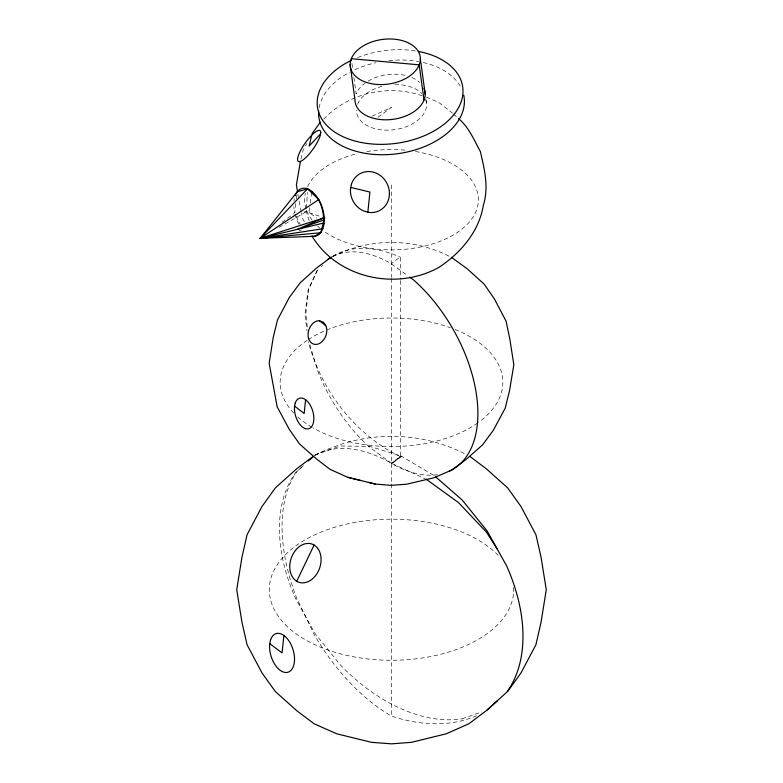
<?xml version="1.0" encoding="UTF-8"?>
<svg xmlns="http://www.w3.org/2000/svg" width="783" height="783" viewBox="0 0 783 783"><rect width="100%" height="100%" fill="white"/><g stroke="black" fill="none" stroke-linecap="round" stroke-linejoin="round"><path stroke-width="0.59" stroke-dasharray="3.92 2.94" d="M309.207 220.659L306.28 211.694L306.417 209.286M306.486 208.082L307.367 192.432M295.827 203.58L294.692 213.005A24.821 14.035 73 0 1 293.801 206.751M296.395 198.862L297.109 192.97M309.618 207.671L309.001 212.271L316.567 217.997M310.234 203.071L311.614 192.716M300.995 159.008L302.864 151.002L306.877 143.446M400.456 280.559L400.456 456.734L391.324 463.36L401.072 455.99L434.555 475.898M317.154 270.311L308.668 289.416L305.83 313.582L307.396 327.969M317.565 270.008L308.111 289.827L304.949 314.237L306.985 330.866M303.413 465.591L296.718 471.806A154.78 89.37 60 0 0 296.718 598.183L314.11 634.406A154.78 89.37 60 0 0 391.5 716.102A154.78 109.454 45 0 0 478.041 715.075M321.118 266.739L322.899 265.104M301.7 467.118L295.768 472.511A155.905 100.987 53 0 0 295.778 598.897L315.118 633.643L340.331 664.894A152.362 98.697 53 0 0 462.087 718.833M323.81 119.153C348.269 92.962 388.348 83.987 422.008 95.712M314.11 455.686A154.623 89.272 60 0 1 391.383 463.282L425.091 478.707M401.689 456.313L392.029 463.585M332.697 256.472A122.373 69.961 60.5 0 1 391.187 263.695L391.892 264.008L391.05 263.871L400.103 257.108M309.843 344.559L317.467 370.271A122.334 69.941 60.5 0 0 369.635 447.24L391.931 463.653A122.168 70.529 60 0 0 438.568 474.498M391.5 463.34L400.456 456.734M281.88 222.401L293.703 213.73M377.925 117.225L391.5 107.379L370.144 117.078M279.051 227.413L306.28 211.694L324.191 217.791M315.187 455.197C362.206 430.562 418.396 429.838 465.65 454.238M332.834 256.638C368.959 237.944 413.14 237.601 449.295 256.354M315.118 454.913L340.331 445.997L369.703 446.379L401.072 455.99M462.087 718.833L481.565 711.943M299.096 230.525L301.455 230.055M303.961 211.958L306.28 211.694M391.931 463.653L391.383 463.282M426.373 97.023L439.194 102.749L452.457 113.153M400.328 456.685C354.63 434.203 321.236 390.482 308.296 341.564M391.5 263.92L407.806 275.743M453.328 113.936L456.832 117.068M304.333 221.677L302.708 218.623L301.435 212.898M296.18 216.157L300.153 224.564M301.181 211.753L298.509 197.796M297.941 194.253L298.323 196.621M425.815 98.736L426.608 104.491M351.959 63.403L352.771 69.276M353.896 77.497L356.148 93.94A35.304 22.501 -7.8 0 1 365.201 83.057M400.456 257.313L400.456 279.335M391.5 184.974L391.5 277.378M391.5 278.601L391.5 482.905M391.5 484.129L391.5 714.889M455.089 329.516A111.333 64.275 0 0 1 478.687 422.252M477.718 422.947A111.333 64.275 0 0 1 312.975 427.851M312.006 427.283A111.333 64.275 0 0 1 297.687 416.899M293.664 412.964A111.333 64.275 0 0 1 307.259 340.253M308.277 339.577A111.333 64.275 0 0 1 450.46 327.754M332.677 256.129A120.866 77.703 53.6 0 1 400.103 257.098M415.47 151.491A86.893 50.171 0 0 1 463.879 227.471A86.893 50.171 0 0 1 323.8 231.161M320.149 228.342A86.893 50.171 0 0 1 317.644 226.15M312.153 220.16A86.893 50.171 0 0 1 306.535 210.236M306.124 209.061A86.893 50.171 0 0 1 305.253 193.597M307.641 186.569A86.893 50.171 0 0 1 357.332 153.585M366.865 151.599A86.893 50.171 0 0 1 407.277 150.375M513.638 587.426A122.197 70.548 0 0 1 351.087 656.301A122.197 70.548 0 0 1 298.558 543.921A122.197 70.548 0 0 1 499.045 556.224M298.763 224.046A24.821 14.035 73 0 1 294.937 214.053M293.958 200.869A24.821 14.035 73 0 1 294.3 198.716M319.082 107.79A73.308 46.726 -7.8 0 1 349.512 72.349M354.856 69.716A73.308 46.726 -7.8 0 1 375.869 62.738M388.906 60.624A73.308 46.726 -7.8 0 1 418.602 61.563M423.28 62.523A73.308 46.726 -7.8 0 1 460.884 87.344M425.825 99.842A35.304 22.501 -7.8 0 1 395.249 129.567A35.304 22.501 -7.8 0 1 356.392 110.256M357.567 104.305A35.304 22.501 -7.8 0 1 382.339 86.267M394.867 84.584A35.304 22.501 -7.8 0 1 421.871 93.569M357.616 57.56A73.308 46.726 -7.8 0 1 415.988 50.993M368.127 81.119A35.304 22.501 -7.8 0 1 407.571 75.98M411.917 77.527A35.304 22.501 -7.8 0 1 419.659 82.43"/><path stroke-width="1.17" d="M324.045 223.664C323.819 210.94 320.247 194.83 307.572 188.82L297.246 191.786L260.201 238.296L314.306 236.349C320.541 235.703 323.359 229.155 324.045 223.664L323.301 223.106L260.201 238.296L307.572 188.82L318.74 199.587A24.821 14.035 73 0 1 324.191 217.791L297.1 229.409L324.142 219.915M367.844 212.144L369.928 192.06L350.823 187.45M305.595 399.741L304.147 413.473L294.584 406.132M283.916 635.473L282.046 652.905L269.783 643.675M311.614 192.716L311.81 191.287M300.457 161.288L296.414 184.798L297.56 191.894M311.663 135.283L309.158 146.02L320.541 133.932M312.397 236.241A24.821 14.035 73 0 0 314.306 236.349L320.756 232.747L324.661 217.948M296.718 581.25L314.11 545.037A20.201 15.053 -71.2 0 0 289.779 565.404A20.201 15.053 -71.2 0 0 312.348 578.989A20.201 15.053 -71.2 0 0 314.11 545.037M507.59 691.604L520.979 672.94L535.915 644.771L541.014 622.426L546.28 589.716L541.014 557.007L535.915 534.672L520.979 506.493L507.59 487.829L486.282 468.763L469.859 456.401M312.035 133.717L320.325 122.275M308.375 460.991L313.288 456.43M330.005 258.566L331.786 256.932M310.939 458.711L313.454 456.43M487.3 709.917L506.65 692.309A155.905 100.987 53 0 0 506.64 565.933L487.3 531.187L462.087 499.936L435.475 476.7M497.322 700.795L486.282 710.68L468.89 723.766L446.222 733.808L411.535 742.323L391.5 743.85L371.465 742.323L336.778 733.808L314.11 723.766L296.718 710.68L275.41 691.604L262.021 672.94L247.085 644.771L241.986 622.426L236.72 589.716L241.986 557.007L247.085 534.672L262.021 506.493L275.41 487.829L296.718 468.763L313.141 456.401M320.756 232.747L260.201 238.296L263.157 236.133M322.87 228.773L260.201 238.296L318.74 199.587M263.734 237.592L260.201 238.296L262.295 237.092M260.201 238.296L324.191 217.791M368.382 482.397L375.194 484.041L390.913 485.333L406.661 484.217L433.87 477.796L451.85 469.986L465.719 459.758L482.543 444.891L493.359 430.229L505.241 408.109L509.557 390.492L513.844 364.702L509.792 338.843L506.063 321.147L494.327 298.793L483.972 283.945L467.118 268.716L451.399 257.304M351.322 58.705L419.179 64.842L424.014 100.077M327.832 259.408A122.373 69.961 60.5 0 1 330.7 257.558L316.724 267.874L300.065 282.908L289.211 297.638L277.534 319.865L273.208 337.512L269.156 363.332L277.172 406.827L289.113 429.074L299.429 443.863L316.44 458.916L329.966 469.301L347.681 477.307L360.601 480.459M347.681 477.307L375.194 484.041M426.197 479.206L458.525 502.608L486.282 531.951L497.322 549.196M409.715 277.133L413.551 279.913A122.168 70.529 60 0 1 475.389 388.28A122.168 70.529 60 0 1 449.785 470.955M319.454 320.746L325.797 325.611M458.574 118.624C468.811 127.14 473.999 139.951 480.292 151.334C484.442 169.069 489.023 187.264 483.346 205.234C479.137 231.572 460.649 253.105 438.881 267.385C396.462 291.061 337.365 278.347 311.888 235.937M420.354 58.891A35.304 22.501 -7.8 0 1 367.756 82.802A35.304 22.501 -7.8 0 1 367.628 43.623A35.304 22.501 -7.8 0 1 420.354 58.891L425.189 94.126M350.138 64.656L354.973 99.891A35.304 22.501 -7.8 0 0 394.73 119.065A35.304 22.501 -7.8 0 0 423.975 88.371M295.132 195.77A24.821 14.035 73 0 1 307.572 188.82M463.751 95.262A73.308 46.726 -7.8 0 1 394.769 154.055A73.308 46.726 -7.8 0 1 318.671 111.176M418.367 51.414A73.308 46.726 -7.8 0 1 450.166 118.771A73.308 46.726 -7.8 0 1 337.483 133.795A73.308 46.726 -7.8 0 1 351.273 60.369M320.746 132.601L320.345 135.146A18.861 4.952 -54.8 0 1 307.112 156.316A18.861 4.952 -54.8 0 1 297.609 158.685A18.861 4.952 -54.8 0 1 309.187 137.925L312.182 134.735A18.861 4.952 -54.8 0 1 320.746 132.601M351.41 184.279L350.461 189.457A20.867 19.125 62.9 0 0 363.831 211.048L368.832 212.408A20.867 19.125 62.9 0 0 389.229 196.416A20.867 19.125 62.9 0 0 374.382 172.466A20.867 19.125 62.9 0 0 351.41 184.279M295.24 403.03L294.535 406.338A15.954 8.926 73.1 0 0 306.897 428.937A15.954 8.926 73.1 0 0 311.438 407.542A15.954 8.926 73.1 0 0 295.24 403.03M270.624 639.74L269.714 643.949A20.201 11.471 72.8 0 0 285.57 672.489A20.201 11.471 72.8 0 0 291.403 645.309A20.201 11.471 72.8 0 0 270.624 639.74M310.293 326.628L308.962 329.496A12.166 8.995 -71.3 0 0 316.929 344.344A12.166 8.995 -71.3 0 0 326.257 326.619L323.506 322.273L319.131 320.687A12.166 8.995 -71.3 0 0 312.114 324.172L310.293 326.628"/></g></svg>
